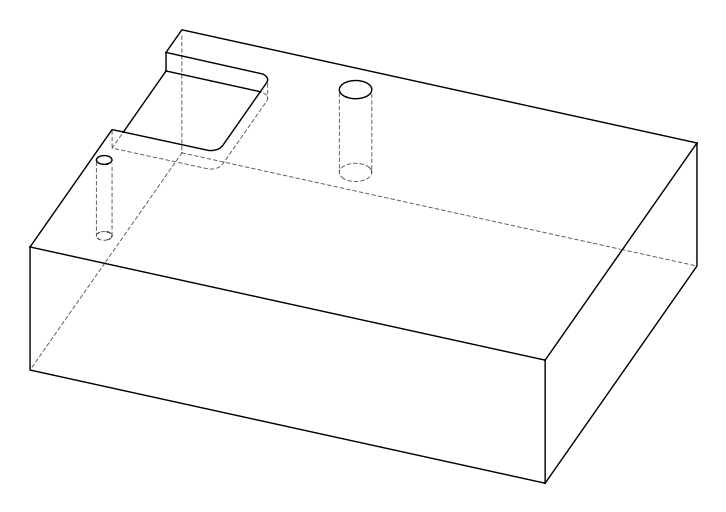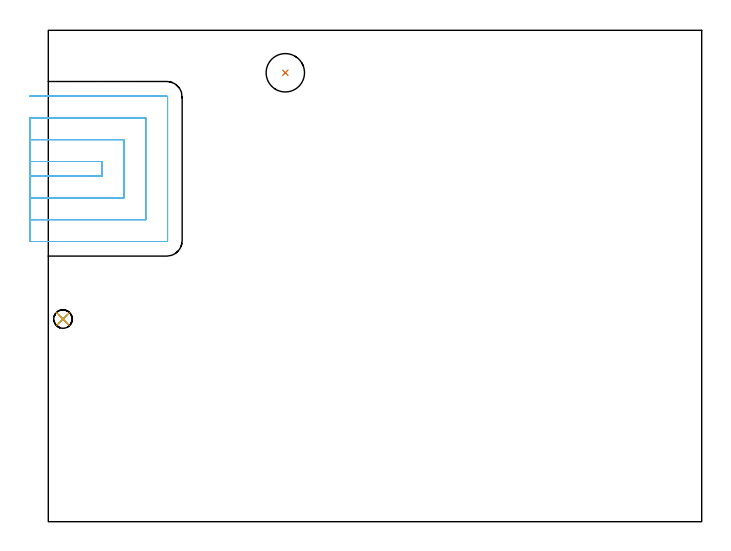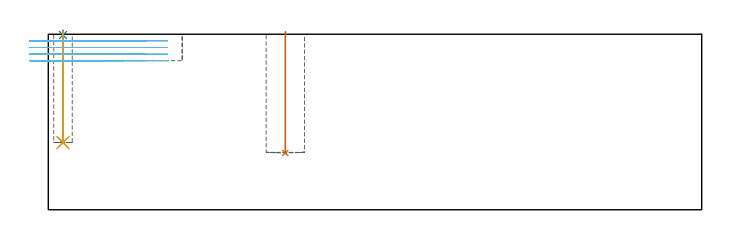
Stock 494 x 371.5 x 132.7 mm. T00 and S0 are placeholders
(PLAN: 6 operations, 5 tool changes, 11.5 min)
(1 INDEXABLE_INSERT_DRILL_BLIND_HOLE_FROM_SOLID | STEP1POCKET | NXT0302_029 | 0.37 min | 59027 mm3)
(2 SPOT_DRILL | STEP1POCKET_1 | NXT0321_9005460120000 | 0.03 min | 5 mm3)
(3 DRILL_BLIND_HOLE_INTO_CENTER | STEP1POCKET_1 | NXT0301_042 | 0.34 min | 3169 mm3)
(4 DRILL_TO_ENLARGE_BLIND_HOLE | STEP1POCKET_1 | UGT0301_374 | 0.34 min | 7654 mm3)
(5 BORE_BLIND_HOLE | STEP1POCKET_1 | UGT0332_064 | 0.34 min | 1739 mm3)
(6 MILL_SLOT | SLOT_PARTIAL_RECTANGULAR | UGT0201_105 | Follow Part, ap 5.5, ae 75% | 10.13 min | 266013 mm3)
(TOOL NXT0302_029 | Index. Insert Drill 29mm [880-D2900L32-05] | D29 PA176 FL145 Z2)
(TOOL NXT0321_9005460120000 | NC Spot Drill, 142deg, 12mm, Carbide, Uncoated | D12 PA142 FL30 Z2)
(TOOL NXT0301_042 | Carbide Drill 7.1mm [860.1-0710-057A1-MM 2214] | D7.1 PA140 FL85 Z2)
(TOOL UGT0301_374 | Twist Drill Flat Bottom 13 mm | D13 PA180 FL101 Z2)
(TOOL UGT0332_064 | 14 mm Boring Bar Slip Fit | D14)
(TOOL UGT0201_105 | End Mill 22 mm | D22 FL25 Z2)
(OP 1 INDEXABLE_INSERT_DRILL_BLIND_HOLE_FROM_SOLID)
G17 G21 G94 G90
T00 M6
G54
G17 G0 G90 X179.2 Y339.4 S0 M3
G43 Z142.7 H1
G94 G81 G98 Z42.9 F250. R134.7
G80
M5
M2
(OP 2 SPOT_DRILL)
G17 G21 G94 G90
T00 M6
G54
G17 G0 G90 X11.1 Y153.2 S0 M3
G43 Z142.7 H0
G94 G81 G98 Z132.093 F250. R135.7
G80
M5
M2
(OP 3 DRILL_BLIND_HOLE_INTO_CENTER)
G17 G21 G94 G90
T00 M6
G54
G17 G0 G90 X11.1 Y153.2 S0 M3
G43 Z142.7 H1
G94 G81 G98 Z50.8 F250. R134.7
G80
M5
M2
(OP 4 DRILL_TO_ENLARGE_BLIND_HOLE)
G17 G21 G94 G90
T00 M6
G54
G17 G0 G90 X11.1 Y153.2 S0 M3
G43 Z142.7 H0
G94 G73 G98 Z50.8 F250. Q11.7 R134.7
G80
M5
M2
(OP 5 BORE_BLIND_HOLE)
G17 G21 G94 G90
T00 M6
G54
G17 G0 G90 X11.1 Y153.2 S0 M3
G43 Z142.7 H0
G94 G85 G98 Z50.8 F250. R134.7
G80
M5
M2
(OP 6 MILL_SLOT)
G17 G21 G94 G90
T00 M6
G54
G17 G0 G90 X-14. Y261.3 S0 M3
G43 Z142.7 H0
Z127.7
G94 G1 X-11. F250.
X40.7 F500.
Y272.3
X-11.
X-14. F250.
Y244.8
X-11.
X57.2 F500.
Y288.8
X-11.
X-14. F250.
Y228.3
X-11.
X73.7 F500.
Y305.3
X-11.
X-14. F250.
Y211.8
X-11.
X89.4 F500.
G3 X90.2 Y212.6 R0.8
G1 Y321.
G3 X89.4 Y321.8 R0.8
G1 X-11.
X-14. F250.
G0 Y261.3 Z122.7
G1 X-11.
X40.7 F500.
Y272.3
X-11.
X-14. F250.
Y244.8
X-11.
X57.2 F500.
Y288.8
X-11.
X-14. F250.
Y228.3
X-11.
X73.7 F500.
Y305.3
X-11.
X-14. F250.
Y211.8
X-11.
X89.4 F500.
G3 X90.2 Y212.6 R0.8
G1 Y321.
G3 X89.4 Y321.8 R0.8
G1 X-11.
X-14. F250.
G0 Y261.3 Z117.7
G1 X-11.
X40.7 F500.
Y272.3
X-11.
X-14. F250.
Y244.8
X-11.
X57.2 F500.
Y288.8
X-11.
X-14. F250.
Y228.3
X-11.
X73.7 F500.
Y305.3
X-11.
X-14. F250.
Y211.8
X-11.
X89.4 F500.
G3 X90.2 Y212.6 R0.8
G1 Y321.
G3 X89.4 Y321.8 R0.8
G1 X-11.
X-14. F250.
G0 Y261.3 Z112.7
G1 X-11.
X40.7 F500.
Y272.3
X-11.
X-14. F250.
Y244.8
X-11.
X57.2 F500.
Y288.8
X-11.
X-14. F250.
Y228.3
X-11.
X73.7 F500.
Y305.3
X-11.
X-14. F250.
Y211.8
X-11.
X89.4 F500.
G3 X90.2 Y212.6 R0.8
G1 Y321.
G3 X89.4 Y321.8 R0.8
G1 X-11.
X-14. F250.
G0 Z142.7
M5
M2
